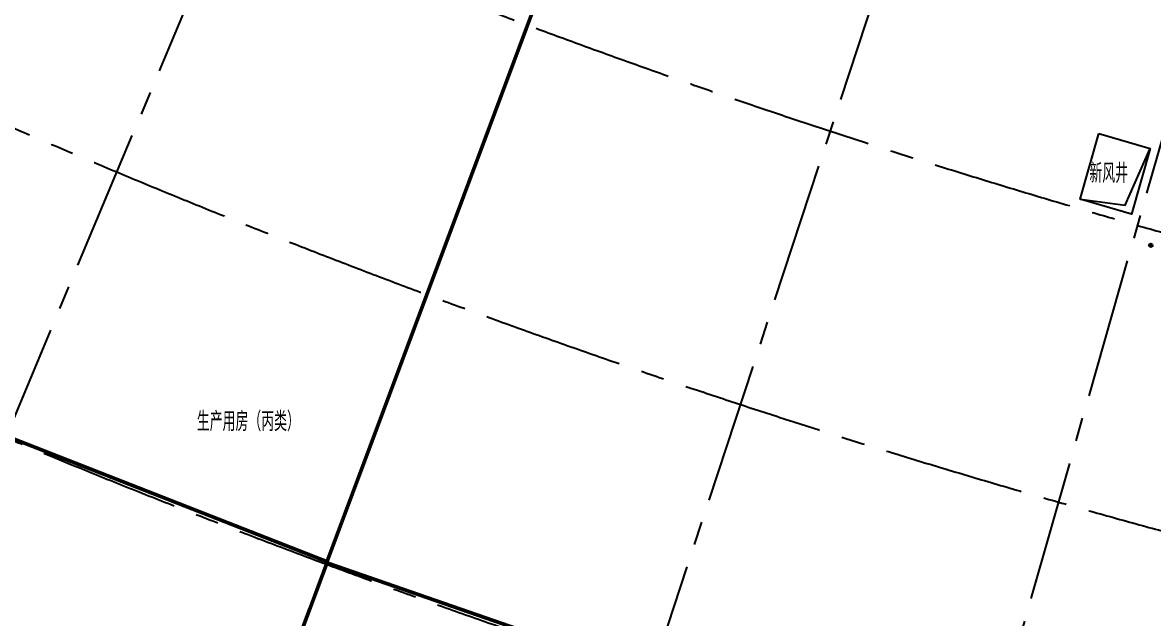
# Model space of a CAD drawing. Extents: x -668578 to 2331563, y -1202445 to 1620273.
# Drawn here: x 509769 to 540407, y 67310 to 83463 of the extents above; entities that cross this region are included whole.
import ezdxf

# ---------------------------------------------------------------- set-up
doc = ezdxf.new("R2010")
doc.units = 0
for name, pattern in [('CENTER2', [28.575, 19.05, -3.175, 3.175, -3.175]), ('CONTINOUS', [0]), ('DASH', [0.35, 0.25, -0.1]), ('DOT2', [0.125, 0, -0.125])]:
    doc.linetypes.add(name, pattern=pattern)
doc.layers.get('0').update_dxf_attribs({"color": 8})
doc.layers.get('Defpoints').update_dxf_attribs({"color": 8})
for name, color, linetype in [('#标注', 8, 'Continuous'), ('#轴线', 8, 'CENTER2'), ('A-AL', 8, 'Continuous'), ('A-BEAM-PLAN-C', 8, 'Continuous'), ('A-DIMS-150', 8, 'Continuous'), ('A-FLOR-OTLN', 8, 'DOT2'), ('dim', 8, 'Continuous'), ('WINDOW', 8, 'Continuous'), ('外轮廓', 8, 'Continuous'), ('建-文字', 8, 'Continuous'), ('暖-消防-挡烟垂壁', 8, 'Continuous'), ('水-消防-消火栓-标识', 8, 'Continuous')]:
    doc.layers.add(name, color=color, linetype=linetype)
doc.styles.add('JHZX', font='jrs.shx', dxfattribs={"width": 0.6, "bigfont": 'jhz.shx'})
doc.styles.add('XD2008', font='xd-hzs.shx', dxfattribs={"width": 0.7, "bigfont": 'xd-hztxt.shx'})
doc.dimstyles.new('JZBZ-400', dxfattribs={"dimscale": 400, "dimtxt": 3, "dimasz": 1.5, "dimexe": 1, "dimexo": 1, "dimgap": 0.5, "dimtad": 1, "dimdec": 0, "dimdsep": 46, "dimtxsty": 'JHZX', "dimblk1": 'ARCHTICK', "dimblk2": 'ARCHTICK', "dimsah": 1, "dimcen": 0, "dimclrd": 1, "dimclre": 1, "dimclrt": 2, "dimazin": 2, "dimtfac": 1, "dimtdec": 0, "dimtix": 1, "dimtmove": 0, "dimatfit": 3, "dimfxl": 0, "dimtolj": 1, "dimlwd": -1, "dimlwe": -1, "dimarcsym": 0})

# ---------------------------------------------------------------- blocks, each defined once
blk = doc.blocks.new('_ARCHTICK')
at = {"color": 0, "linetype": 'ByBlock', "const_width": 0.15}
blk.add_lwpolyline([(-0.5, -0.5), (0.5, 0.5)], dxfattribs=at)
blk = doc.blocks.new('*D2939')
at = {"layer": '#标注', "ltscale": 300, "transparency": 16777216}
for p, q in [((-1773, -1481), (-9342, -7863)), ((165914, -92056), (164727, -101884))]:
    blk.add_line(p, q, dxfattribs=at)
blk.add_arc((197092, 166179), 269610, 220.13382, 263.11563, dxfattribs=at)
at = {"layer": 'Defpoints', "color": 0, "ltscale": 300, "transparency": 16777216}
for p in [(197092, 166179), (-1467, -1224), (40380, -53208), (165962, -91659)]:
    blk.add_point(p, dxfattribs=at)
at = {"layer": '#标注', "ltscale": 300, "transparency": 16777216, "xscale": 600, "yscale": 600, "zscale": 600}
for p, rotation in [((-9036, -7605), 130.1338192809485), ((164775, -101487), 353.1156299250187)]:
    blk.add_blockref('_ARCHTICK', p, dxfattribs=dict(at, rotation=rotation))
at = {"layer": '#标注', "ltscale": 300, "transparency": 16777216, "insert": (69342, -70334), "char_height": 1200, "attachment_point": 5, "rotation": 331.6247, "style": 'JHZX'}
blk.add_mtext('\\A1;42.98°', dxfattribs=at)
blk = doc.blocks.new('立管-R75-1')
at = {"linetype": 'Continuous'}
blk.add_circle((0, 0), 75, dxfattribs=at)
blk.add_point((0, 0), dxfattribs=at)
blk = doc.blocks.new('A$C145C2DD4')
at = {"layer": '暖-消防-挡烟垂壁', "color": 3, "linetype": 'DASH', "const_width": 100}
for points in [[(138223, 48867), (128489, 22807)], [(102930, 34106), (111290, 29976), (119806, 26210), (128500, 22803)], [(128500, 22803), (120008, 35)], [(128490, 22774), (137288, 19721), (146204, 16951), (155220, 14569)]]:
    blk.add_lwpolyline(points, dxfattribs=at)
blk = doc.blocks.new('A$C9fbb2d7a')
at = {"layer": 'A-AL'}
blk.add_lwpolyline([(-143011, -4763, 0.37323), (-142744, -8750, 0.170493), (12906, -84262, 0.412397), (16280, -81597), (25756, -3110)], format="xyb", dxfattribs=at)
at = {"layer": 'A-BEAM-PLAN-C', "linetype": 'CONTINOUS'}
blk.add_lwpolyline([(-19025, -34538), (-17633, -34942), (-18140, -36721), (-19532, -36317)], close=True, dxfattribs=at)
at = {"layer": 'A-DIMS-150'}
blk.add_lwpolyline([(-19532, -36317), (-18310, -36481), (-17633, -34942)], dxfattribs=at)
at = {"layer": 'A-FLOR-OTLN'}
blk.add_arc((42590, 175095), 260600, 224.76926, 263.47095, dxfattribs=at)
at = {"layer": '外轮廓', "color": 3, "linetype": 'DASH', "ltscale": 5}
blk.add_lwpolyline([(-112763, 26786), (-144951, -5020, 0.412976), (-144980, -8689, 0.149442), (-10150, -82155, 0.414726), (-7076, -80123), (1875, -35767, 0.413123), (-150, -32706, -0.149509), (-109077, 26754, 0.415715), (-112763, 26786)], format="xyb", close=True, dxfattribs=at)
at = {"layer": 'WINDOW'}
blk.add_blockref('A$C145C2DD4', (-168424, -68953), dxfattribs=at)
at = {"layer": '水-消防-消火栓-标识', "xscale": 0.6666666665114467, "yscale": 0.6666666665114467, "zscale": 0.6666666665114467, "rotation": 252.094968494071}
blk.add_blockref('立管-R75-1', (-17617, -37570), dxfattribs=at)
at = {"layer": '建-文字', "style": 'XD2008', "width": 0.7}
for s, p in [('新风井', (-19278, -35877)), ('生产用房（丙类）', (-43463, -42607))]:
    blk.add_text(s, height=525, dxfattribs=at).set_placement(p)
blk = doc.blocks.new('DSGDFG')
at = {"layer": '#标注', "ltscale": 300}
blk.add_arc((197092.2, 166179.2), 257800, 220.136073, 263.11563, dxfattribs=at)
at = {"layer": '#轴线', "ltscale": 200}
for p, q in [((96783.9, -73383.1), (123902.6, -8616.5)), ((106320.1, -77150.8), (130859.3, -11369.3)), ((115998, -80537.3), (137919.2, -13845.3)), ((125802.1, -83537.5), (145071.4, -16040.7))]:
    blk.add_line(p, q, dxfattribs=at)
for radius in [212800, 220600, 228400, 236200, 244000, 251800, 257800]:
    blk.add_arc((197092.2, 166179.2), radius, 218.438892, 265.140584, dxfattribs=at)
at = {"layer": '#标注', "ltscale": 300}
dim = blk.add_angular_dim_3p(base=(40379.7, -53208.3), center=(197092.1, 166179.2), p1=(-1467, -1223.5), p2=(165961.7, -91658.5), dimstyle='JZBZ-400', override={"dimclrd": 256, "dimclre": 256, "dimclrt": 256}, dxfattribs=at)
dim.commit()
dim.dimension.update_dxf_attribs({"geometry": '*D2939', "text_midpoint": (69341.6, -70334.5)})

msp = doc.modelspace()

# ---------------------------------------------------------------- block references
at = {"layer": '#标注'}
msp.add_blockref('DSGDFG', (403448.9, 123910), dxfattribs=at)
at = {"layer": 'dim', "ltscale": 300}
msp.add_blockref('A$C9fbb2d7a', (557951.5, 114994.4), dxfattribs=at)

doc.saveas('drawing.dxf')
